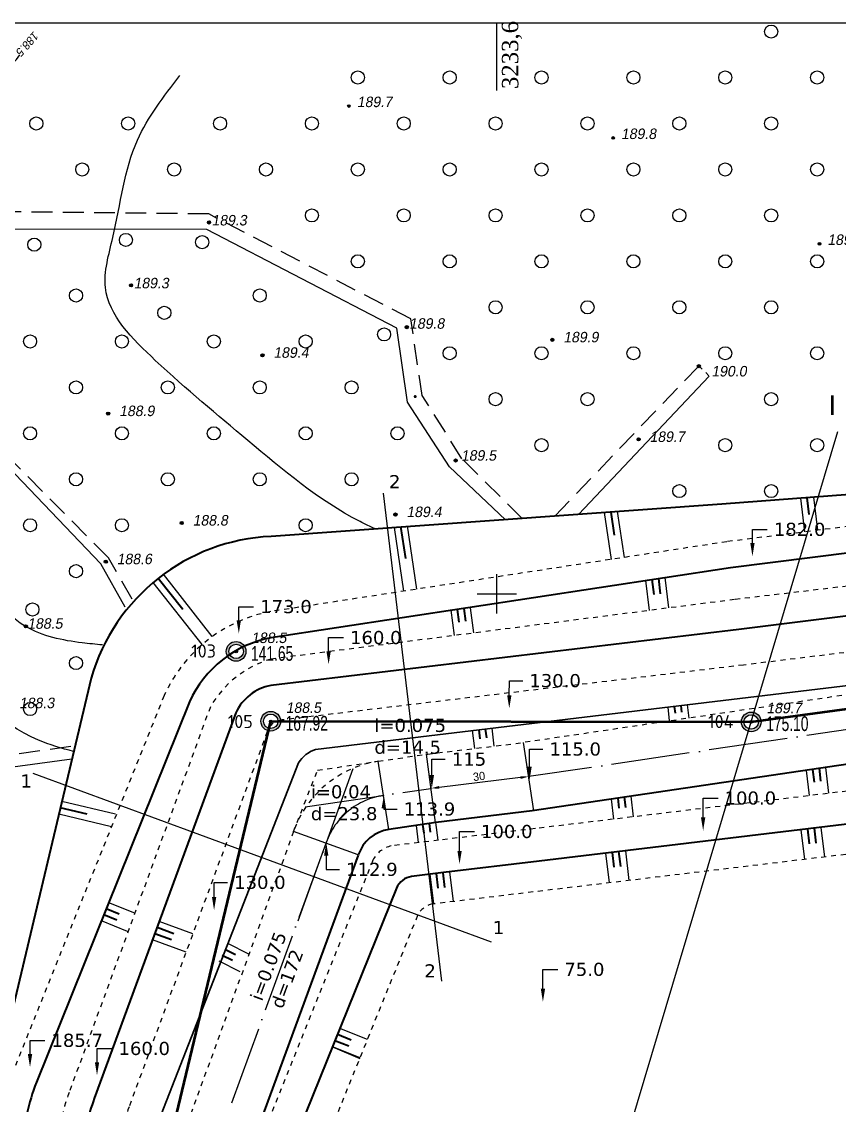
# Model space of a CAD drawing. Header units: millimetres. Extents: x 0 to 6474735, y 0 to 11273163.
# Drawn here: x 3233455.2 to 3233704.4, y 5636044.1 to 5636374.3 of the extents above; entities that cross this region are included whole.
import ezdxf
from ezdxf import colors
from ezdxf.entities.mleader import LeaderData, LeaderLine
from ezdxf.enums import TextEntityAlignment as Align
from ezdxf.math import Vec2, Vec3

# ---------------------------------------------------------------- set-up
doc = ezdxf.new("R2010")
doc.units = ezdxf.units.MM
doc.header["$PDMODE"] = 32
doc.header["$PDSIZE"] = 0.8
for name, pattern in [('ACAD_ISO04W100', [30, 24, -3, 0, -3]), ('AHIDDEN2', [3, 1.5, -1.5]), ('AHIDDEN4', [7, 5, -2]), ('DASHED2', [9.525, 6.35, -3.175])]:
    doc.linetypes.add(name, pattern=pattern)
for name, color, linetype in [('5 р1ків', 7, 'Continuous'), ('ВЫСОТЫ', 7, 'Continuous'), ('ГОРИЗОНТАЛИ', 22, 'Continuous'), ('ЗАРАМОЧНОЕ ОФ.', 7, 'Continuous'), ('Контур запасів', 7, 'Continuous'), ('кресты', 7, 'Continuous'), ('ОШИБКИ', 7, 'Continuous'), ('ПИКЕТЫ', 7, 'Continuous'), ('ПЛАН НА КІНЕЦЬ', 7, 'Continuous'), ('ПРОМЫШЛЕННЫЕ', 7, 'Continuous'), ('ПРОФІЛЬ_БОРТА', 7, 'Continuous'), ('ПУНКТЫ', 7, 'Continuous'), ('РАСТИТ', 7, 'Continuous'), ('ТОКА_СТ', 1, 'Continuous')]:
    doc.layers.add(name, color=color, linetype=linetype)
doc.styles.add('grad', font='grad.shx')
doc.styles.add('ISO Proportional', font='isocpeur.ttf')
doc.styles.add('universw', font='universw.shx', dxfattribs={"oblique": 10})
doc.styles.add('user', font='symeteo.shx', dxfattribs={"height": 2.5})
doc.styles.add('стиль1', font='verdana.ttf', dxfattribs={"height": 4})
doc.linetypes.add('119_3', pattern='A,9,-2,[135,arm.shx,S=1,R=220,X=0.1,Y=0],-0.1,[132,arm.shx,S=1,R=140,X=0,Y=0],9,[135,arm.shx,S=1,R=40,X=0,Y=0],-0.1,[132,arm.shx,S=1,R=-40,X=-0.1,Y=0],-2', length=22.2)
doc.dimstyles.new('ISO-25', dxfattribs={"dimtxt": 2.5, "dimasz": 2.5, "dimexe": 1.25, "dimexo": 0.625, "dimtad": 1, "dimtxsty": 'Standard', "dimcen": 2.5, "dimadec": 0, "dimazin": 0, "dimtfac": 1, "dimtmove": 0, "dimatfit": 3, "dimfxl": 1, "dimarcsym": 0})

# ---------------------------------------------------------------- blocks, each defined once
blk = doc.blocks.new('89_1')
h = blk.add_hatch(color=256)
h.paths.add_polyline_path([(-1.5, 0, 1), (1.5, 0, 1)])
h.paths.add_polyline_path([(1.1, 0, -1), (-1.1, 0, -1)], flags=16)
h.paths.add_polyline_path([(0.06, 0, -1), (-0.06, 0, -1)], flags=0)
for radius in [1.5, 1.1, 0.0622]:
    blk.add_circle((0, 0), radius)
at = {"color": 7, "linetype": 'Continuous', "style": 'grad', "oblique": 10, "width": 0.7}
for tag, p in [('P37', (6.48, 0.16)), ('P4', (6.45, -2.94))]:
    blk.add_attdef(tag, text='', height=2.5, dxfattribs=at).set_placement(p, align=Align.CENTER)
at = {"color": 7, "linetype": 'Continuous', "style": 'user', "flags": 8}
blk.add_attdef('ddddd', (2.53, -1.14), '', height=2.5, dxfattribs=at)
blk = doc.blocks.new('POINTINV')
at = {"layer": 'ПУНКТЫ', "color": 0, "linetype": 'Continuous'}
blk.add_point((0, 0), dxfattribs=at)
at = {"layer": 'ВЫСОТЫ', "color": 0, "style": 'grad', "width": 0.7}
blk.add_attdef('POINT_H', (1.6, -0.8), '', height=1.65, dxfattribs=at)
at = {"layer": 'ОШИБКИ', "color": 0, "linetype": 'Continuous', "style": 'grad', "width": 0.7, "flags": 1}
blk.add_attdef('POINT_MX', text='', height=1.65, dxfattribs=at).set_placement((-4.2077, 4.453385), align=Align.RIGHT)
blk.add_attdef('POINT_MY', (2.8923, 4.253385), '', height=1.65, dxfattribs=at)
blk = doc.blocks.new('372')
blk.add_circle((0, 0), 1)
blk = doc.blocks.new('368')
at = {"color": 0, "linetype": 'Continuous'}
blk.add_blockref('372', (0, 0), dxfattribs=at)
blk = doc.blocks.new('piket')
at = {"layer": 'ПИКЕТЫ', "linetype": 'Continuous'}
h = blk.add_hatch(color=7, dxfattribs=at)
edge = h.paths.add_edge_path()
edge.add_arc((0, 0), 0.3, 0, 360)
at = {"layer": 'ПИКЕТЫ', "color": 7, "linetype": 'Continuous'}
blk.add_circle((0, 0), 0.3, dxfattribs=at)
at = {"layer": 'ВЫСОТЫ', "style": 'universw', "oblique": 6}
blk.add_attdef('H', (1.88, -0.23), '', height=2, dxfattribs=at)
at = {"layer": 'ТОКА_СТ', "style": 'universw', "oblique": 6, "flags": 1}
blk.add_attdef('POINT', text='', height=2, dxfattribs=at).set_placement((0, -2.79), align=Align.CENTER)
blk = doc.blocks.new('*D72')
at = {"layer": 'Defpoints', "color": 0, "transparency": 16777216}
for p in [(3233609.74, 5636144.27), (3233579.95, 5636140.7), (3233579.95, 5636140.7)]:
    blk.add_point(p, dxfattribs=at)
at = {"layer": 'ПЛАН НА КІНЕЦЬ', "color": 0, "lineweight": -2, "transparency": 16777216}
for p, q in [((3233607.25, 5636143.97), (3233582.43, 5636141)), ((3233609.66, 5636144.89), (3233609.59, 5636145.51)), ((3233579.88, 5636141.32), (3233579.8, 5636141.94))]:
    blk.add_line(p, q, dxfattribs=at)
at = {"layer": 'ПЛАН НА КІНЕЦЬ', "color": 0, "transparency": 16777216}
for points in [[(3233607.2, 5636144.38), (3233607.3, 5636143.56), (3233609.74, 5636144.27)], [(3233582.38, 5636141.41), (3233582.48, 5636140.58), (3233579.95, 5636140.7)]]:
    blk.add_solid(points, dxfattribs=at)
at = {"layer": 'ПЛАН НА КІНЕЦЬ', "color": 0, "transparency": 16777216, "insert": (3233594.62, 5636144.34), "char_height": 2.5, "attachment_point": 5, "rotation": 6.8327}
blk.add_mtext('30', dxfattribs=at)

msp = doc.modelspace()

# ---------------------------------------------------------------- hatches: boundary and pattern name
at = {"layer": 'ПИКЕТЫ', "linetype": 'Continuous'}
h = msp.add_hatch(color=7, dxfattribs=at)
edge = h.paths.add_edge_path()
edge.add_arc((3233512.306, 5636313.12), 0.48, 0, 360)
h = msp.add_hatch(color=7, dxfattribs=at)
edge = h.paths.add_edge_path()
edge.add_arc((3233488.547, 5636293.964), 0.48, 0, 360)
h = msp.add_hatch(color=7, dxfattribs=at)
edge = h.paths.add_edge_path()
edge.add_arc((3233572.58, 5636281.217), 0.48, 0, 360)
h = msp.add_hatch(color=7, dxfattribs=at)
edge = h.paths.add_edge_path()
edge.add_arc((3233616.946, 5636277.349), 0.48, 0, 360)
h = msp.add_hatch(color=7, dxfattribs=at)
edge = h.paths.add_edge_path()
edge.add_arc((3233528.587, 5636272.649), 0.48, 0, 360)
h = msp.add_hatch(color=7, dxfattribs=at)
edge = h.paths.add_edge_path()
edge.add_arc((3233661.602, 5636269.34), 0.48, 0, 360)
h = msp.add_hatch(color=7, dxfattribs=at)
edge = h.paths.add_edge_path()
edge.add_arc((3233575.148, 5636260.067), 0.48, 0, 360)
h = msp.add_hatch(color=7, dxfattribs=at)
edge = h.paths.add_edge_path()
edge.add_arc((3233481.574, 5636254.875), 0.48, 0, 360)
h = msp.add_hatch(color=7, dxfattribs=at)
edge = h.paths.add_edge_path()
edge.add_arc((3233643.247, 5636247.005), 0.48, 0, 360)
h = msp.add_hatch(color=7, dxfattribs=at)
edge = h.paths.add_edge_path()
edge.add_arc((3233587.475, 5636240.579), 0.48, 0, 360)
h = msp.add_hatch(color=7, dxfattribs=at)
edge = h.paths.add_edge_path()
edge.add_arc((3233569.128, 5636224.109), 0.48, 0, 360)
h = msp.add_hatch(color=7, dxfattribs=at)
edge = h.paths.add_edge_path()
edge.add_arc((3233503.97, 5636221.534), 0.48, 0, 360)
h = msp.add_hatch(color=7, dxfattribs=at)
edge = h.paths.add_edge_path()
edge.add_arc((3233480.827, 5636209.752), 0.48, 0, 360)
h = msp.add_hatch(color=7, dxfattribs=at)
edge = h.paths.add_edge_path()
edge.add_arc((3233456.483, 5636190.082), 0.48, 0, 360)

# ---------------------------------------------------------------- linework, layer by layer
at = {"color": 7, "lineweight": 18}
msp.add_lwpolyline([(3233108.398, 5636373.935), (3234264.428, 5636373.965), (3234264.435, 5634883.717), (3233108.432, 5634883.638)], close=True, dxfattribs=at)
at = {"color": 7, "linetype": 'Continuous'}
msp.add_lwpolyline([(3233108.398, 5636373.935), (3234264.428, 5636373.965), (3234264.428, 5634993.959), (3233893.929, 5634993.934), (3233893.929, 5634883.692), (3233108.432, 5634883.692)], close=True, dxfattribs=at)
at = {"color": 7, "linetype": 'DASHED2'}
for points in [[(3233607.785, 5636222.918), (3233589.411, 5636241.121), (3233577.305, 5636260.347), (3233573.799, 5636283.748), (3233512.209, 5636315.691), (3233448.812, 5636316.383)], [(3233617.694, 5636223.625), (3233661.354, 5636269.144)], [(3233488.849, 5636198.356), (3233481.671, 5636210.888), (3233449.538, 5636243.277), (3233422.137, 5636255.386), (3233399.863, 5636257.02)], [(3233323.5, 5636109.574), (3233361.539, 5636121.336), (3233397.84, 5636143.414), (3233471.441, 5636153.71)]]:
    msp.add_lwpolyline(points, dxfattribs=at)
at = {"color": 7}
for points in [[(3233602.688, 5636222.554), (3233585.6, 5636238.7), (3233572.8, 5636258.4), (3233569.5, 5636280.9), (3233511.6, 5636310.97), (3233451.2, 5636311.1), (3233403.004, 5636307.759)], [(3233624.966, 5636224.144), (3233664.738, 5636266.289)], [(3233486.779, 5636195.864), (3233479.309, 5636209.097), (3233448.917, 5636240.89), (3233421.802, 5636253.334), (3233399.685, 5636254.953)], [(3233325.2, 5636106.5), (3233362.785, 5636118.418), (3233400.7, 5636140.9), (3233442.6, 5636145.95), (3233470.488, 5636149.718)]]:
    msp.add_lwpolyline(points, dxfattribs=at)
at = {"layer": 'ГОРИЗОНТАЛИ', "color": 34, "linetype": 'Continuous'}
for points, knots in [([(3233479.828, 5636184.402), (3233477.775, 5636184.562), (3233469.691, 5636185.354), (3233450.975, 5636189.063), (3233433.533, 5636220.417), (3233449.151, 5636253.587), (3233442.747, 5636291.715), (3233442.685, 5636325.062), (3233445.657, 5636352.673), (3233453.222, 5636362.341), (3233454.627, 5636364.136)], [198.9305773, 198.9305773, 198.9305773, 198.9305773, 205.0614506, 223.0264946, 254.1686656, 295.5355625, 325.641823, 367.7280948, 397.5375265, 404.3353496, 404.3353496, 404.3353496, 404.3353496]), ([(3233471.018, 5636151.938), (3233467.326, 5636152.835), (3233451.2, 5636157.817), (3233425.617, 5636183.035), (3233406.518, 5636217.744), (3233374.594, 5636246.373), (3233384.888, 5636280.77), (3233388.921, 5636317.553), (3233395.292, 5636344.454), (3233399.086, 5636360.476)], [126.2924356, 126.2924356, 126.2924356, 126.2924356, 137.428019, 176.2491023, 228.3776271, 260.5843018, 292.0865233, 325.3729217, 374.3975655, 374.3975655, 374.3975655, 374.3975655]), ([(3233563.055, 5636219.725), (3233561.458, 5636220.422), (3233546.939, 5636227.364), (3233525.073, 5636246.016), (3233499.046, 5636267.542), (3233477.476, 5636289.004), (3233484.872, 5636313.688), (3233487.207, 5636336.978), (3233498.502, 5636351.511), (3233503.418, 5636357.837)], [308.4771006, 308.4771006, 308.4771006, 308.4771006, 313.6301297, 355.8775514, 393.1182125, 419.9738392, 435.471057, 466.0068762, 489.5466517, 489.5466517, 489.5466517, 489.5466517])]:
    msp.add_open_spline(points, degree=3, knots=knots, dxfattribs=at)
at = {"layer": 'Контур запасів', "color": 5, "linetype": 'Continuous', "lineweight": 50}
msp.add_lwpolyline([(3233531.122, 5636161.14), (3233677.57, 5636160.94), (3233863.616, 5636186.105), (3233938.344, 5636043.124), (3233976.254, 5635840.16), (3233904.733, 5635671.708), (3233892.023, 5635420.863), (3233850.767, 5635332.582), (3233782.316, 5635239.745), (3233681.438, 5635245.908), (3233597.073, 5635240.683), (3233461.145, 5635251.016), (3233358.467, 5635271.451), (3233358.828, 5635380.034), (3233406.788, 5635492.018), (3233445.079, 5635643.627), (3233474.096, 5635783.184), (3233485.443, 5635905.913), (3233500.56, 5636033.677), (3233531.122, 5636161.14)], dxfattribs=at)
at = {"layer": 'кресты', "color": 3, "linetype": 'Continuous'}
for p, q in [((3233600, 5636194), (3233600, 5636206)), ((3233594, 5636200), (3233606, 5636200))]:
    msp.add_line(p, q, dxfattribs=at)
at = {"layer": 'кресты', "color": 7, "linetype": 'Continuous'}
msp.add_lwpolyline([(3233600.074, 5636353.329), (3233600.074, 5636373.948)], dxfattribs=at)
at = {"layer": 'ПИКЕТЫ', "color": 7, "linetype": 'Continuous'}
for centre in [(3233512.306, 5636313.12, 186.81), (3233488.547, 5636293.964, 186.81), (3233572.58, 5636281.217, 186.81), (3233616.946, 5636277.349, 186.81), (3233528.587, 5636272.649, 186.81), (3233661.602, 5636269.34, 186.81), (3233481.574, 5636254.875, 186.81), (3233643.247, 5636247.005, 186.81), (3233587.475, 5636240.579, 186.81), (3233569.128, 5636224.109, 186.81), (3233503.97, 5636221.534, 186.81), (3233480.827, 5636209.752, 186.81), (3233456.483, 5636190.082, 186.81)]:
    msp.add_circle(centre, 0.48, dxfattribs=at)
at = {"layer": 'ПЛАН НА КІНЕЦЬ', "linetype": 'ACAD_ISO04W100'}
msp.add_line((3233541.647, 5636135.037), (3233579.95, 5636140.694), dxfattribs=at)
at = {"layer": 'ПЛАН НА КІНЕЦЬ'}
for p, q in [((3233698.803, 5636128.782), (3233699.885, 5636119.747)), ((3233639.229, 5636121.652), (3233640.31, 5636112.616)), ((3233579.654, 5636114.521), (3233580.735, 5636105.485)), ((3233585.611, 5636115.234), (3233586.693, 5636106.199)), ((3233549.948, 5636061.948), (3233558.269, 5636058.417))]:
    msp.add_line(p, q, dxfattribs=at)
at = {"layer": 'ПЛАН НА КІНЕЦЬ', "lineweight": 40}
for points in [[(3233895.981, 5636244.402), (3233668.6, 5636227.259), (3233531.197, 5636217.451, 0.3210064), (3233476.352, 5636174.272), (3233446.444, 5636048.456)], [(3234009.542, 5635767.411), (3234021.847, 5635793.833, 0.1069798), (3234025.997, 5635813.415), (3234024.382, 5635849.15), (3233997.98, 5635999.613, 0.0849709), (3233994.424, 5636010.122), (3233978.762, 5636040.36), (3233972.096, 5636055.382), (3233904.415, 5636207.428), (3233891.208, 5636235.715), (3233891.208, 5636235.715), (3233857.497, 5636231.337), (3233671.216, 5636207.913), (3233531.157, 5636186.564, 0.2450962), (3233506.398, 5636167.068), (3233459.67, 5636051.13, 0.0771931), (3233455.397, 5636031.577), (3233449.913, 5635909.66), (3233440.618, 5635798.007, -0.0541724), (3233436.463, 5635778.706), (3233400.198, 5635674.509)], [(3234010.455, 5635802.198), (3234007.636, 5635846.022), (3233979.568, 5635999.2), (3233979.243, 5636000.975), (3233978.343, 5636002.539), (3233961.593, 5636031.64), (3233884.741, 5636204.833), (3233880.222, 5636214.271), (3233869.708, 5636213.144), (3233847.96, 5636210.82), (3233673.763, 5636189.089), (3233531.137, 5636172.068, 0.2435533), (3233520.494, 5636163.688), (3233477.323, 5636046.156, 0.0729873), (3233473.835, 5636030.178), (3233465.336, 5635917.477), (3233458.945, 5635800.261)], [(3233903.384, 5635672.708), (3233931.984, 5635786.965), (3233937.307, 5635805.192), (3233935.434, 5635835.849), (3233907.907, 5635986.172), (3233902.853, 5636009.392), (3233842.509, 5636146.509), (3233841.696, 5636146.399), (3233812.397, 5636142.437), (3233612.961, 5636118.512), (3233583.732, 5636115.007), (3233574.058, 5636113.855, 0.2472729), (3233569.435, 5636110.317), (3233537.693, 5636031.531, 0.0674556), (3233535.715, 5636023.021), (3233531.204, 5635956.718), (3233529.57, 5635926.528)], [(3233581.473, 5636130.305), (3233567.126, 5636128.174, 0.2861858), (3233557.814, 5636120.391)], [(3233557.787, 5636120.316), (3233526.119, 5636034.325, 0.0956487), (3233524.004, 5636024.375), (3233521.242, 5635957.737)]]:
    msp.add_lwpolyline(points, format="xyb", dxfattribs=at)
at = {"layer": 'ПЛАН НА КІНЕЦЬ', "linetype": 'AHIDDEN2'}
for points in [[(3233895.981, 5636244.402), (3233856.424, 5636239.263), (3233670.144, 5636215.841), (3233531.167, 5636194.564, 0.2463428), (3233498.619, 5636168.933), (3233451.788, 5636052.536, -0.2557574), (3233446.444, 5636048.456)], [(3234002.597, 5635768.951), (3234012.442, 5635790.053, 0.1362278), (3234017.93, 5635813.795), (3234015.504, 5635847.491), (3233987.752, 5635996.099, 0.1062029), (3233985.125, 5636005.092), (3233968.735, 5636035.268), (3233961.515, 5636051.539), (3233894.16, 5636202.068), (3233884.995, 5636222.829), (3233858.878, 5636220.242), (3233672.526, 5636198.23), (3233531.148, 5636180.068, 0.1907124), (3233512.715, 5636165.553), (3233469.652, 5636047.994, 0.0716762), (3233465.967, 5636031.088), (3233457.369, 5635918.121)], [(3233872.034, 5636203.132), (3233849.759, 5636200.52), (3233833.89, 5636197.72), (3233675.227, 5636178.259), (3233534.6, 5636161.519, 0.3093291), (3233530.063, 5636157.97), (3233487.918, 5636043.619, 0.0685337), (3233484.695, 5636028.922), (3233475.498, 5635906.961)], [(3233877.012, 5635525.004), (3233895.728, 5635615.013), (3233908.118, 5635644.676), (3233913.117, 5635670.594), (3233941.637, 5635784.349), (3233947.394, 5635804.062), (3233945.379, 5635837.059), (3233917.713, 5635988.137), (3233912.411, 5636012.501), (3233848.628, 5636157.431), (3233840.352, 5636156.308), (3233811.056, 5636152.347), (3233611.77, 5636128.44), (3233582.271, 5636124.903), (3233567.87, 5636123.166, 0.2217305), (3233562.235, 5636118.801), (3233528.162, 5636033.832, 0.105849), (3233525.939, 5636024.151), (3233521.242, 5635957.737)], [(3233894.546, 5635674.92), (3233923.189, 5635789.349), (3233928.117, 5635806.222), (3233926.374, 5635834.746), (3233898.973, 5635984.383), (3233894.146, 5636006.561), (3233836.932, 5636136.566), (3233813.617, 5636133.413), (3233614.045, 5636109.472), (3233580.485, 5636105.456, 0.2462996), (3233575.856, 5636101.919), (3233546.464, 5636029.415, 0.0674874), (3233544.726, 5636021.978), (3233540.287, 5635955.734), (3233538.651, 5635925.898), (3233526.249, 5635793.009), (3233523.437, 5635762.931), (3233520.955, 5635738.045, -0.0571521), (3233516.449, 5635718.843), (3233458.857, 5635566.813)], [(3233538.053, 5636127.497), (3233505.958, 5636039.299, 0.0746743), (3233503.414, 5636026.757), (3233500.262, 5635958.625), (3233496.311, 5635904.768), (3233481.248, 5635742.344, -0.0732585), (3233479.036, 5635732.579)]]:
    msp.add_lwpolyline(points, format="xyb", dxfattribs=at)
at = {"layer": 'ПЛАН НА КІНЕЦЬ'}
for points in [[(3233583.217, 5636081.938), (3233565.472, 5636230.633)], [(3233693.936, 5636218.886), (3233692.656, 5636229.073)], [(3233697.905, 5636219.384), (3233696.65, 5636229.374)], [(3233634.968, 5636210.455), (3233632.856, 5636224.708)], [(3233638.925, 5636211.042), (3233636.857, 5636224.993)], [(3233571.705, 5636200.77), (3233568.834, 5636220.138)], [(3233575.661, 5636201.356), (3233572.791, 5636220.724)], [(3233510.165, 5636184.52), (3233495.273, 5636203.427)], [(3233513.307, 5636186.995), (3233498.415, 5636205.902)], [(3233646.561, 5636194.894), (3233645.418, 5636203.981)], [(3233652.512, 5636195.659), (3233651.352, 5636204.885)], [(3233587.109, 5636187.275), (3233586.083, 5636194.936)], [(3233593.056, 5636188.071), (3233592.03, 5636195.732)], [(3233652.715, 5636161.221), (3233652.211, 5636165.429)], [(3233658.653, 5636162.098), (3233658.168, 5636166.143)], [(3233593.288, 5636152.861), (3233592.637, 5636158.289)], [(3233599.245, 5636153.574), (3233598.595, 5636159.003)], [(3233611.27, 5636133.888), (3233608.204, 5636154.646)], [(3233581.357, 5636130.295), (3233578.543, 5636151.1)], [(3233567.126, 5636128.174), (3233565.472, 5636138.555), (3233563.908, 5636148.963)], [(3233701.268, 5636139.176), (3233700.327, 5636147.03)], [(3233598.425, 5636093.844), (3233458.659, 5636145.182)], [(3233695.311, 5636138.463), (3233694.39, 5636146.153)], [(3233635.738, 5636131.317), (3233635.01, 5636137.392)], [(3233641.695, 5636132.03), (3233640.949, 5636138.261)], [(3233483.766, 5636132.814), (3233467.42, 5636136.7)], [(3233482.549, 5636128.992), (3233466.495, 5636132.808)], [(3233557.814, 5636120.391), (3233538.053, 5636127.497)], [(3233576.165, 5636124.172), (3233575.536, 5636129.423)], [(3233582.122, 5636124.885), (3233581.473, 5636130.305)], [(3233693.931, 5636119.028), (3233692.846, 5636128.068)], [(3233634.356, 5636111.897), (3233633.271, 5636120.937)], [(3233580.738, 5636105.48), (3233579.654, 5636114.519)], [(3233489.67, 5636102.642), (3233481.723, 5636105.845)], [(3233487.427, 5636097.077), (3233479.48, 5636100.28)], [(3233507.368, 5636096.393), (3233497.154, 5636100.145)], [(3233505.299, 5636090.761), (3233495.086, 5636094.513)], [(3233524.481, 5636090.201), (3233518.038, 5636093.373)], [(3233521.831, 5636084.818), (3233515.388, 5636087.99)], [(3233560.566, 5636064.139), (3233552.19, 5636067.514)], [(3233558.324, 5636058.574), (3233549.948, 5636061.948)]]:
    msp.add_lwpolyline(points, dxfattribs=at)
at = {"layer": 'ПЛАН НА КІНЕЦЬ', "lineweight": 40}
for points in [[(3233695.287, 5636224.179), (3233694.653, 5636229.223)], [(3233635.902, 5636217.8), (3233634.857, 5636224.85)], [(3233572.248, 5636210.747), (3233570.813, 5636220.431)], [(3233504.29, 5636195.211), (3233496.844, 5636204.664)], [(3233647.97, 5636199.715), (3233647.396, 5636204.282)], [(3233649.951, 5636199.994), (3233649.374, 5636204.584)], [(3233588.578, 5636191.371), (3233588.065, 5636195.202)], [(3233590.56, 5636191.636), (3233590.047, 5636195.467)], [(3233654.449, 5636163.563), (3233654.197, 5636165.667)], [(3233656.428, 5636163.855), (3233656.182, 5636165.905)], [(3233809.444, 5636163.146), (3233610.784, 5636133.816), (3233581.473, 5636130.305)], [(3233594.948, 5636155.813), (3233594.623, 5636158.527)], [(3233596.934, 5636156.051), (3233596.609, 5636158.765)], [(3233696.833, 5636142.573), (3233696.369, 5636146.445)], [(3233698.812, 5636142.865), (3233698.342, 5636146.792)], [(3233637.356, 5636134.62), (3233636.989, 5636137.685)], [(3233639.336, 5636134.908), (3233638.963, 5636138.023)], [(3233475.131, 5636132.811), (3233466.958, 5636134.754)], [(3233577.833, 5636127.063), (3233577.515, 5636129.717)], [(3233579.815, 5636127.329), (3233579.494, 5636130.011)], [(3233695.374, 5636123.786), (3233694.832, 5636128.306)], [(3233697.36, 5636124.024), (3233696.818, 5636128.544)], [(3233635.799, 5636116.655), (3233635.257, 5636121.175)], [(3233637.785, 5636116.894), (3233637.243, 5636121.413)], [(3233582.182, 5636110.238), (3233581.64, 5636114.758)], [(3233584.168, 5636110.476), (3233583.626, 5636114.996)], [(3233484.201, 5636100.534), (3233480.227, 5636102.135)], [(3233484.949, 5636102.389), (3233480.975, 5636103.99)], [(3233501.572, 5636096.392), (3233496.465, 5636098.268)], [(3233500.882, 5636094.514), (3233495.775, 5636096.39)], [(3233520.376, 5636089.993), (3233517.154, 5636091.579)], [(3233519.493, 5636088.198), (3233516.271, 5636089.784)], [(3233555.631, 5636063.971), (3233551.443, 5636065.658)], [(3233554.883, 5636062.116), (3233550.695, 5636063.803)]]:
    msp.add_lwpolyline(points, dxfattribs=at)
at = {"layer": 'ПЛАН НА КІНЕЦЬ', "lineweight": 30}
msp.add_lwpolyline([(3233806.036, 5636183.867), (3233544.786, 5636152.553, 0.172459), (3233539.565, 5636148.495), (3233497.692, 5636041.278, 0.0721289), (3233494.588, 5636027.778), (3233485.441, 5635905.906)], format="xyb", dxfattribs=at)
at = {"layer": 'ПЛАН НА КІНЕЦЬ', "linetype": 'AHIDDEN2'}
for points in [[(3233806.057, 5636183.871), (3233608.204, 5636154.646)], [(3233809.126, 5636163.096), (3233611.12, 5636133.856)], [(3233545.383, 5636146.211), (3233563.908, 5636148.963), (3233578.979, 5636151.149), (3233608.204, 5636154.646)], [(3233538.053, 5636127.497), (3233545.383, 5636146.211)]]:
    msp.add_lwpolyline(points, dxfattribs=at)
at = {"layer": 'ПЛАН НА КІНЕЦЬ', "linetype": 'ACAD_ISO04W100'}
for points in [[(3233807.591, 5636173.484), (3233609.738, 5636144.259)], [(3233556.107, 5636146.674), (3233539.418, 5636100.266)]]:
    msp.add_lwpolyline(points, dxfattribs=at)
msp.add_lwpolyline([(3233547.92, 5636123.907), (3233516.236, 5636036.837, 0.069038), (3233513.931, 5636025.54), (3233510.745, 5635958.015)], format="xyb", dxfattribs=at)
at = {"layer": 'ПЛАН НА КІНЕЦЬ', "linetype": 'AHIDDEN2'}
msp.add_arc((3233568.741, 5636116.8), 32.499, 98.25501, 160.78302, dxfattribs=at)
at = {"layer": 'ПЛАН НА КІНЕЦЬ', "linetype": 'ACAD_ISO04W100'}
msp.add_arc((3233568.741, 5636116.8), 22, 98.25541, 160.30291, dxfattribs=at)
at = {"layer": 'ПРОМЫШЛЕННЫЕ', "color": 7, "linetype": 'AHIDDEN2'}
msp.add_lwpolyline([(3233661.529, 5636269.436), (3233664.679, 5636266.406)], dxfattribs=at)
at = {"layer": 'ПРОФІЛЬ_БОРТА'}
msp.add_lwpolyline([(3233591.516, 5635164.753), (3233597.073, 5635240.683), (3233643.472, 5635777.281), (3233644.101, 5635883.242), (3233629.837, 5636001.147), (3233677.57, 5636160.94), (3233704.005, 5636249.433)], dxfattribs=at)

# ---------------------------------------------------------------- block references
at = {"layer": 'ПИКЕТЫ', "color": 7}
ref = msp.add_blockref('piket', (3233554.96, 5636348.581, 502.381), dxfattribs=dict(at, xscale=1.333333333488554, yscale=1.333333333488554, zscale=1.333333333488554))
ref.add_attrib('H', '189.7', (3233557.386, 5636348.253, 502.381), dxfattribs={"layer": 'ВЫСОТЫ', "height": 3.2, "style": 'universw', "oblique": 10})
ref = msp.add_blockref('piket', (3233635.466, 5636338.854, 502.381), dxfattribs=dict(at, xscale=1.333333333488554, yscale=1.333333333488554, zscale=1.333333333488554))
ref.add_attrib('H', '189.8', (3233637.891, 5636338.526, 502.381), dxfattribs={"layer": 'ВЫСОТЫ', "height": 3.2, "style": 'universw', "oblique": 10})
ref = msp.add_blockref('piket', (3233698.365, 5636306.582, 502.381), dxfattribs=dict(at, xscale=1.333333333488554, yscale=1.333333333488554, zscale=1.333333333488554))
ref.add_attrib('H', '189.8', (3233700.791, 5636306.254, 502.381), dxfattribs={"layer": 'ВЫСОТЫ', "height": 3.2, "style": 'universw', "oblique": 10})
at = {"layer": 'ПРОМЫШЛЕННЫЕ', "color": 7, "linetype": 'Continuous', "xscale": 1.999999999985556, "yscale": 1.999999999985556, "zscale": 1.999999999985556, "rotation": 353.291126940981}
for p in [(3233520.572, 5636182.424), (3233531.115, 5636161.137), (3233677.57, 5636160.94)]:
    msp.add_blockref('89_1', p, dxfattribs=at)
at = {"layer": 'ПУНКТЫ', "color": 7, "linetype": 'Continuous'}
ref = msp.add_blockref('POINTINV', (3233520.554, 5636182.371), dxfattribs=at)
ref.add_attrib('POINT_H', '188.5', (3233525.179, 5636184.963), dxfattribs={"layer": 'ВЫСОТЫ', "color": 0, "height": 3.2, "style": 'universw', "oblique": 10})
ref = msp.add_blockref('POINTINV', (3233531.097, 5636161.083), dxfattribs=at)
ref.add_attrib('POINT_H', '188.5', (3233535.722, 5636163.675), dxfattribs={"layer": 'ВЫСОТЫ', "color": 0, "height": 3.2, "style": 'universw', "oblique": 10})
ref = msp.add_blockref('POINTINV', (3233677.592, 5636160.979), dxfattribs=at)
ref.add_attrib('POINT_H', '189.7', (3233682.217, 5636163.571), dxfattribs={"layer": 'ВЫСОТЫ', "color": 0, "height": 3.2, "style": 'universw', "oblique": 10})
at = {"layer": 'РАСТИТ', "color": 7, "linetype": '119_3', "xscale": 2, "yscale": 2, "zscale": 2}
for p in [(3233683.663, 5636371.264), (3233557.663, 5636357.264), (3233585.663, 5636357.264), (3233613.663, 5636357.264), (3233641.663, 5636357.264), (3233669.663, 5636357.264), (3233697.663, 5636357.264), (3233459.663, 5636343.264), (3233487.663, 5636343.264), (3233515.663, 5636343.264), (3233543.663, 5636343.264), (3233571.663, 5636343.264), (3233599.663, 5636343.264), (3233627.663, 5636343.264), (3233655.663, 5636343.264), (3233683.663, 5636343.264), (3233473.663, 5636329.264), (3233501.663, 5636329.264), (3233529.663, 5636329.264), (3233557.663, 5636329.264), (3233585.663, 5636329.264), (3233613.663, 5636329.264), (3233641.663, 5636329.264), (3233669.663, 5636329.264), (3233697.663, 5636329.264), (3233543.663, 5636315.264), (3233571.663, 5636315.264), (3233599.663, 5636315.264), (3233627.663, 5636315.264), (3233655.663, 5636315.264), (3233683.663, 5636315.264), (3233557.663, 5636301.264), (3233585.663, 5636301.264), (3233613.663, 5636301.264), (3233641.663, 5636301.264), (3233669.663, 5636301.264), (3233697.663, 5636301.264), (3233599.663, 5636287.264), (3233627.663, 5636287.264), (3233655.663, 5636287.264), (3233683.663, 5636287.264), (3233585.663, 5636273.264), (3233613.663, 5636273.264), (3233641.663, 5636273.264), (3233669.663, 5636273.264), (3233697.663, 5636273.264), (3233599.663, 5636259.264), (3233627.663, 5636259.264), (3233683.663, 5636259.264), (3233613.663, 5636245.264), (3233669.663, 5636245.264), (3233697.663, 5636245.264), (3233655.663, 5636231.264), (3233683.663, 5636231.264)]:
    msp.add_blockref('368', p, dxfattribs=at)
at = {"layer": 'РАСТИТ', "color": 7, "linetype": 'AHIDDEN2', "xscale": 2, "yscale": 2, "zscale": 2}
for p in [(3233486.97, 5636307.787), (3233510.221, 5636307.11), (3233459.045, 5636306.346), (3233471.756, 5636290.858), (3233527.756, 5636290.858), (3233498.677, 5636285.588), (3233565.655, 5636279.007), (3233457.756, 5636276.858), (3233485.756, 5636276.858), (3233513.756, 5636276.858), (3233541.756, 5636276.858), (3233471.756, 5636262.858), (3233499.756, 5636262.858), (3233527.756, 5636262.858), (3233555.756, 5636262.858), (3233457.756, 5636248.858), (3233485.756, 5636248.858), (3233513.756, 5636248.858), (3233541.756, 5636248.858), (3233569.756, 5636248.858), (3233471.756, 5636234.858), (3233499.756, 5636234.858), (3233527.756, 5636234.858), (3233555.756, 5636234.858), (3233457.756, 5636220.858), (3233485.756, 5636220.858), (3233541.756, 5636220.858), (3233471.756, 5636206.858), (3233458.468, 5636195.182), (3233471.756, 5636178.858), (3233457.756, 5636164.858)]:
    msp.add_blockref('368', p, dxfattribs=at)

# ---------------------------------------------------------------- texts
at = {"layer": 'ВЫСОТЫ', "style": 'universw', "oblique": 10}
for tag, p in [('189.3', (3233518.451, 5636312.195, 186.81)), ('189.3', (3233494.692, 5636293.038, 186.81)), ('189.8', (3233578.672, 5636280.722, 186.81)), ('189.9', (3233625.662, 5636276.581, 186.81)), ('189.4', (3233537.303, 5636271.881, 186.81)), ('190.0', (3233670.805, 5636266.188, 186.81)), ('188.9', (3233490.29, 5636254.107, 186.81)), ('189.7', (3233651.963, 5636246.237, 186.81)), ('189.5', (3233594.474, 5636240.525, 186.81)), ('189.4', (3233577.844, 5636223.341, 186.81)), ('188.8', (3233512.686, 5636220.766, 186.81)), ('188.6', (3233489.543, 5636208.983, 186.81)), ('188.5', (3233462.286, 5636189.314, 186.81)), ('188.3', (3233459.778, 5636165.117, 186.81))]:
    msp.add_attdef(tag, text='', height=3.2, dxfattribs=at).set_placement(p, align=Align.CENTER)
at = {"layer": 'ВЫСОТЫ', "color": 0, "style": 'grad', "width": 0.7}
for tag, p in [('141.65', (3233525.101, 5636179.549)), ('167.92', (3233535.644, 5636158.261)), ('175.10', (3233682.139, 5636158.157))]:
    msp.add_attdef(tag, p, '', height=4.501, dxfattribs=at)
at = {"layer": 'ГОРИЗОНТАЛИ', "color": 14, "linetype": 'Continuous', "style": 'universw', "oblique": 10}
msp.add_text('188.5', height=2.5, rotation=228.135, dxfattribs=at).set_placement((3233456.091, 5636368.407, 377.73), align=Align.CENTER)
at = {"layer": 'ЗАРАМОЧНОЕ ОФ.', "color": 7, "linetype": 'Continuous', "insert": (3233601.588, 5636353.733), "char_height": 5, "width": 18.6959, "attachment_point": 1, "rotation": 90.1218}
msp.add_mtext('{\\fTimes New Roman|b0|i0|c204|p18;3233,6}', dxfattribs=at)
at = {"layer": 'ПЛАН НА КІНЕЦЬ', "char_height": 4, "attachment_point": 1, "style": 'стиль1'}
for s, insert in [('2', (3233567.158, 5636236.144)), ('1', (3233454.825, 5636144.925)), ('1', (3233598.781, 5636100.269)), ('2', (3233577.951, 5636087.089))]:
    msp.add_mtext_dynamic_manual_height_columns(s, width=3.78159, gutter_width=7.5, heights=[0], dxfattribs=dict(at, insert=insert))
at = {"layer": 'ПЛАН НА КІНЕЦЬ', "linetype": 'AHIDDEN4', "char_height": 4, "attachment_point": 1, "style": 'ISO Proportional'}
for s, insert in [('103', (3233506.858, 5636184.535)), ('105', (3233518, 5636163.053)), ('104', (3233664.42, 5636163.053))]:
    msp.add_mtext_dynamic_manual_height_columns(s, width=8.18768, gutter_width=7.5, heights=[0], dxfattribs=dict(at, insert=insert))
at = {"layer": 'ПЛАН НА КІНЕЦЬ', "color": 6, "char_height": 4, "attachment_point": 1, "style": 'стиль1'}
for s, insert in [('{\\C256;і=0.075\\Pd=14.5}', (3233562.723, 5636161.884)), ('{\\C256;і=0.04\\Pd=23.8}', (3233543.344, 5636141.658))]:
    msp.add_mtext_dynamic_manual_height_columns(s, width=8.62343, gutter_width=20, heights=[0], dxfattribs=dict(at, insert=insert))
at = {"layer": 'ПЛАН НА КІНЕЦЬ', "color": 6, "insert": (3233524.685, 5636077), "char_height": 4, "attachment_point": 1, "rotation": 69.59089, "style": 'стиль1'}
msp.add_mtext_dynamic_manual_height_columns('{\\C256;і=0.075\\Pd=172}', width=8.62343, gutter_width=20, heights=[0], dxfattribs=at)
at = {"layer": 'ПРОФІЛЬ_БОРТА', "insert": (3233701.115, 5636260.443), "char_height": 6, "attachment_point": 1, "style": 'стиль1'}
msp.add_mtext_dynamic_manual_height_columns('I', width=2.30467, gutter_width=7.5, heights=[0], dxfattribs=at)

# ---------------------------------------------------------------- dimensions: what is measured, and where the dimension line sits
at = {"layer": 'ПЛАН НА КІНЕЦЬ'}
dim = msp.add_aligned_dim(p1=(3233609.737, 5636144.267), p2=(3233579.95, 5636140.698), distance=0, dimstyle='ISO-25', dxfattribs=at)
dim.commit()
dim.dimension.update_dxf_attribs({"geometry": '*D72', "text_midpoint": (3233594.62, 5636144.344)})

# ---------------------------------------------------------------- leaders
at = {"layer": '5 р1ків'}
ml = msp.add_multileader_mtext('Standard', dxfattribs=at)
ml.set_content('182.0', color=256, style='стиль1')
ml.set_leader_properties()
ml.build(insert=Vec2(0, 0))
ml.multileader.update_dxf_attribs({"text_right_attachment_type": 6, "dogleg_length": 0.36})
ctx = ml.context
ctx.base_point, ctx.plane_origin = Vec3(3233682.48, 5636219.567), Vec3(3233677.948, 5636211.41)
ctx.right_attachment = 6
notes = []
notes.append((ctx, [(0, (1, 1, 0), (3233677.951, 5636219.567), (1, 0), 4.53, [(0, [(3233677.948, 5636211.41)], 0, [])])]))
ctx.mtext.insert, ctx.mtext.flow_direction = Vec3(3233684.48, 5636221.613), 5
ml = msp.add_multileader_mtext('Standard', dxfattribs=at)
ml.set_content('173.0', color=256, style='стиль1')
ml.set_leader_properties()
ml.build(insert=Vec2(0, 0))
ml.multileader.update_dxf_attribs({"text_right_attachment_type": 6, "dogleg_length": 0.36})
ctx = ml.context
ctx.base_point, ctx.plane_origin = Vec3(3233525.909, 5636196.035), Vec3(3233521.377, 5636187.877)
ctx.right_attachment = 6
notes.append((ctx, [(0, (1, 1, 0), (3233521.38, 5636196.035), (1, 0), 4.53, [(0, [(3233521.377, 5636187.877)], 0, [])])]))
ctx.mtext.insert, ctx.mtext.flow_direction = Vec3(3233527.909, 5636198.077), 5
ml = msp.add_multileader_mtext('Standard', dxfattribs=at)
ml.set_content('160.0', color=256, style='стиль1')
ml.set_leader_properties()
ml.build(insert=Vec2(0, 0))
ml.multileader.update_dxf_attribs({"text_right_attachment_type": 6, "dogleg_length": 0.36})
ctx = ml.context
ctx.base_point, ctx.plane_origin = Vec3(3233553.286, 5636186.603), Vec3(3233548.754, 5636178.445)
ctx.right_attachment = 6
notes.append((ctx, [(0, (1, 1, 0), (3233548.757, 5636186.603), (1, 0), 4.53, [(0, [(3233548.754, 5636178.445)], 0, [])])]))
ctx.mtext.insert, ctx.mtext.flow_direction = Vec3(3233555.286, 5636188.644), 5
ml = msp.add_multileader_mtext('Standard', dxfattribs=at)
ml.set_content('75.0', color=256, style='стиль1')
ml.set_leader_properties()
ml.build(insert=Vec2(0, 0))
ml.multileader.update_dxf_attribs({"text_right_attachment_type": 6, "dogleg_length": 0.36})
ctx = ml.context
ctx.base_point, ctx.plane_origin = Vec3(3233618.616, 5636085.524), Vec3(3233614.086, 5636075.631)
ctx.right_attachment = 6
notes.append((ctx, [(0, (1, 1, 0), (3233614.086, 5636085.524), (1, 0), 4.53, [(0, [(3233614.086, 5636075.631)], 0, [])])]))
ctx.mtext.insert, ctx.mtext.flow_direction = Vec3(3233620.616, 5636087.565), 5
ml = msp.add_multileader_mtext('Standard', dxfattribs=at)
ml.set_content('185.7', color=256, style='стиль1')
ml.set_leader_properties()
ml.build(insert=Vec2(0, 0))
ml.multileader.update_dxf_attribs({"text_right_attachment_type": 6, "dogleg_length": 0.36})
ctx = ml.context
ctx.base_point, ctx.plane_origin = Vec3(3233462.272, 5636063.887), Vec3(3233457.74, 5636055.73)
ctx.right_attachment = 6
notes.append((ctx, [(0, (1, 1, 0), (3233457.743, 5636063.887), (1, 0), 4.53, [(0, [(3233457.74, 5636055.73)], 0, [])])]))
ctx.mtext.insert, ctx.mtext.flow_direction = Vec3(3233464.272, 5636065.933), 5
ml = msp.add_multileader_mtext('Standard', dxfattribs=at)
ml.set_content('160.0', color=256, style='стиль1')
ml.set_leader_properties()
ml.build(insert=Vec2(0, 0))
ml.multileader.update_dxf_attribs({"text_right_attachment_type": 6, "dogleg_length": 0.36})
ctx = ml.context
ctx.base_point, ctx.plane_origin = Vec3(3233482.694, 5636061.411), Vec3(3233478.162, 5636053.254)
ctx.right_attachment = 6
notes.append((ctx, [(0, (1, 1, 0), (3233478.165, 5636061.411), (1, 0), 4.53, [(0, [(3233478.162, 5636053.254)], 0, [])])]))
ctx.mtext.insert, ctx.mtext.flow_direction = Vec3(3233484.694, 5636063.453), 5
at = {"layer": 'ПЛАН НА КІНЕЦЬ'}
ml = msp.add_multileader_mtext('Standard', dxfattribs=at)
ml.set_content('130.0', color=256, style='стиль1')
ml.set_leader_properties()
ml.build(insert=Vec2(0, 0))
ml.multileader.update_dxf_attribs({"text_right_attachment_type": 6, "dogleg_length": 0.36})
ctx = ml.context
ctx.base_point, ctx.plane_origin = Vec3(3233607.938, 5636173.475), Vec3(3233567.367, 5636154.782)
ctx.right_attachment = 6
notes.append((ctx, [(0, (1, 1, 0), (3233603.855, 5636173.475), (1, 0), 4.084, [(0, [(3233603.822, 5636165.042)], 0, [])])]))
ctx.mtext.insert, ctx.mtext.flow_direction = Vec3(3233609.938, 5636175.517), 5
ml = msp.add_multileader_mtext('Standard', dxfattribs=at)
ml.set_content('115.0', color=256, style='стиль1')
ml.set_leader_properties()
ml.build(insert=Vec2(0, 0))
ml.multileader.update_dxf_attribs({"text_right_attachment_type": 6, "dogleg_length": 0.36})
ctx = ml.context
ctx.base_point, ctx.plane_origin = Vec3(3233614.066, 5636152.634), Vec3(3233573.074, 5636132.753)
ctx.right_attachment = 6
notes.append((ctx, [(0, (1, 1, 0), (3233609.983, 5636152.634), (1, 0), 4.084, [(0, [(3233610.038, 5636143.345)], 0, [])])]))
ctx.mtext.insert, ctx.mtext.flow_direction = Vec3(3233616.066, 5636154.675), 5
ml = msp.add_multileader_mtext('Standard', dxfattribs=at)
ml.set_content('115', color=256, style='стиль1')
ml.set_leader_properties()
ml.build(insert=Vec2(0, 0))
ml.multileader.update_dxf_attribs({"text_right_attachment_type": 6, "dogleg_length": 0.36})
ctx = ml.context
ctx.base_point, ctx.plane_origin = Vec3(3233584.323, 5636149.547), Vec3(3233580.24, 5636141.57)
ctx.right_attachment = 6
notes.append((ctx, [(0, (1, 1, 0), (3233580.24, 5636149.547), (1, 0), 4.084, [(0, [(3233580.225, 5636140.735)], 0, [])])]))
ctx.mtext.insert, ctx.mtext.flow_direction = Vec3(3233586.323, 5636151.589), 5
ml = msp.add_multileader_mtext('Standard', dxfattribs=at)
ml.set_content('113.9', color=256, style='стиль1')
ml.set_leader_properties()
ml.build(insert=Vec2(0, 0))
ml.multileader.update_dxf_attribs({"text_right_attachment_type": 6, "dogleg_length": 0.36})
ctx = ml.context
ctx.base_point, ctx.plane_origin = Vec3(3233569.654, 5636134.361), Vec3(3233565.874, 5636139.449)
ctx.right_attachment = 6
notes.append((ctx, [(0, (1, 1, 0), (3233565.57, 5636134.361), (1, 0), 4.084, [(0, [(3233565.583, 5636138.572)], 0, [])])]))
ctx.mtext.insert, ctx.mtext.flow_direction = Vec3(3233571.654, 5636136.403), 5
ml = msp.add_multileader_mtext('Standard', dxfattribs=at)
ml.set_content('100.0', color=256, style='стиль1')
ml.set_leader_properties()
ml.build(insert=Vec2(0, 0))
ml.multileader.update_dxf_attribs({"text_right_attachment_type": 6, "dogleg_length": 0.36})
ctx = ml.context
ctx.base_point, ctx.plane_origin = Vec3(3233667.453, 5636137.708), Vec3(3233662.923, 5636127.815)
ctx.right_attachment = 6
notes.append((ctx, [(0, (1, 1, 0), (3233662.923, 5636137.708), (1, 0), 4.53, [(0, [(3233662.923, 5636127.815)], 0, [])])]))
ctx.mtext.insert, ctx.mtext.flow_direction = Vec3(3233669.453, 5636139.75), 5
ml = msp.add_multileader_mtext('Standard', dxfattribs=at)
ml.set_content('100.0', color=256, style='стиль1')
ml.set_leader_properties()
ml.build(insert=Vec2(0, 0))
ml.multileader.update_dxf_attribs({"text_right_attachment_type": 6, "dogleg_length": 0.36})
ctx = ml.context
ctx.base_point, ctx.plane_origin = Vec3(3233593.203, 5636127.517), Vec3(3233588.674, 5636117.624)
ctx.right_attachment = 6
notes.append((ctx, [(0, (1, 1, 0), (3233588.674, 5636127.517), (1, 0), 4.53, [(0, [(3233588.674, 5636117.624)], 0, [])])]))
ctx.mtext.insert, ctx.mtext.flow_direction = Vec3(3233595.203, 5636129.559), 5
ml = msp.add_multileader_mtext('Standard', dxfattribs=at)
ml.set_content('112.9', color=256, style='стиль1')
ml.set_leader_properties()
ml.build(insert=Vec2(0, 0))
ml.multileader.update_dxf_attribs({"text_right_attachment_type": 6, "dogleg_length": 0.36})
ctx = ml.context
ctx.base_point, ctx.plane_origin = Vec3(3233552.101, 5636115.978), Vec3(3233548.322, 5636125.091)
ctx.right_attachment = 6
notes.append((ctx, [(0, (1, 1, 0), (3233548.018, 5636115.978), (1, 0), 4.084, [(0, [(3233548.03, 5636124.214)], 0, [])])]))
ctx.mtext.insert, ctx.mtext.flow_direction = Vec3(3233554.101, 5636118.017), 5
ml = msp.add_multileader_mtext('Standard', dxfattribs=at)
ml.set_content('130.0', color=256, style='стиль1')
ml.set_leader_properties()
ml.build(insert=Vec2(0, 0))
ml.multileader.update_dxf_attribs({"text_right_attachment_type": 6, "dogleg_length": 0.36})
ctx = ml.context
ctx.base_point, ctx.plane_origin = Vec3(3233517.956, 5636112.011), Vec3(3233477.385, 5636093.317)
ctx.right_attachment = 6
notes.append((ctx, [(0, (1, 1, 0), (3233513.873, 5636112.011), (1, 0), 4.084, [(0, [(3233513.84, 5636103.578)], 0, [])])]))
ctx.mtext.insert, ctx.mtext.flow_direction = Vec3(3233519.956, 5636114.052), 5
for ctx, leaders in notes:
    for number, flags, end, landing, length, lines in leaders:
        leader = LeaderData()
        leader.index, (leader.has_last_leader_line, leader.has_dogleg_vector, leader.attachment_direction) = number, flags
        leader.last_leader_point, leader.dogleg_vector, leader.dogleg_length = Vec3(end), Vec3(landing), length
        for number, points, colour, breaks in lines:
            line = LeaderLine()
            line.index, line.vertices, line.color, line.breaks = number, Vec3.list(points), colors.encode_raw_color(colour), breaks
            leader.lines.append(line)
        ctx.leaders.append(leader)

doc.saveas('drawing.dxf')
